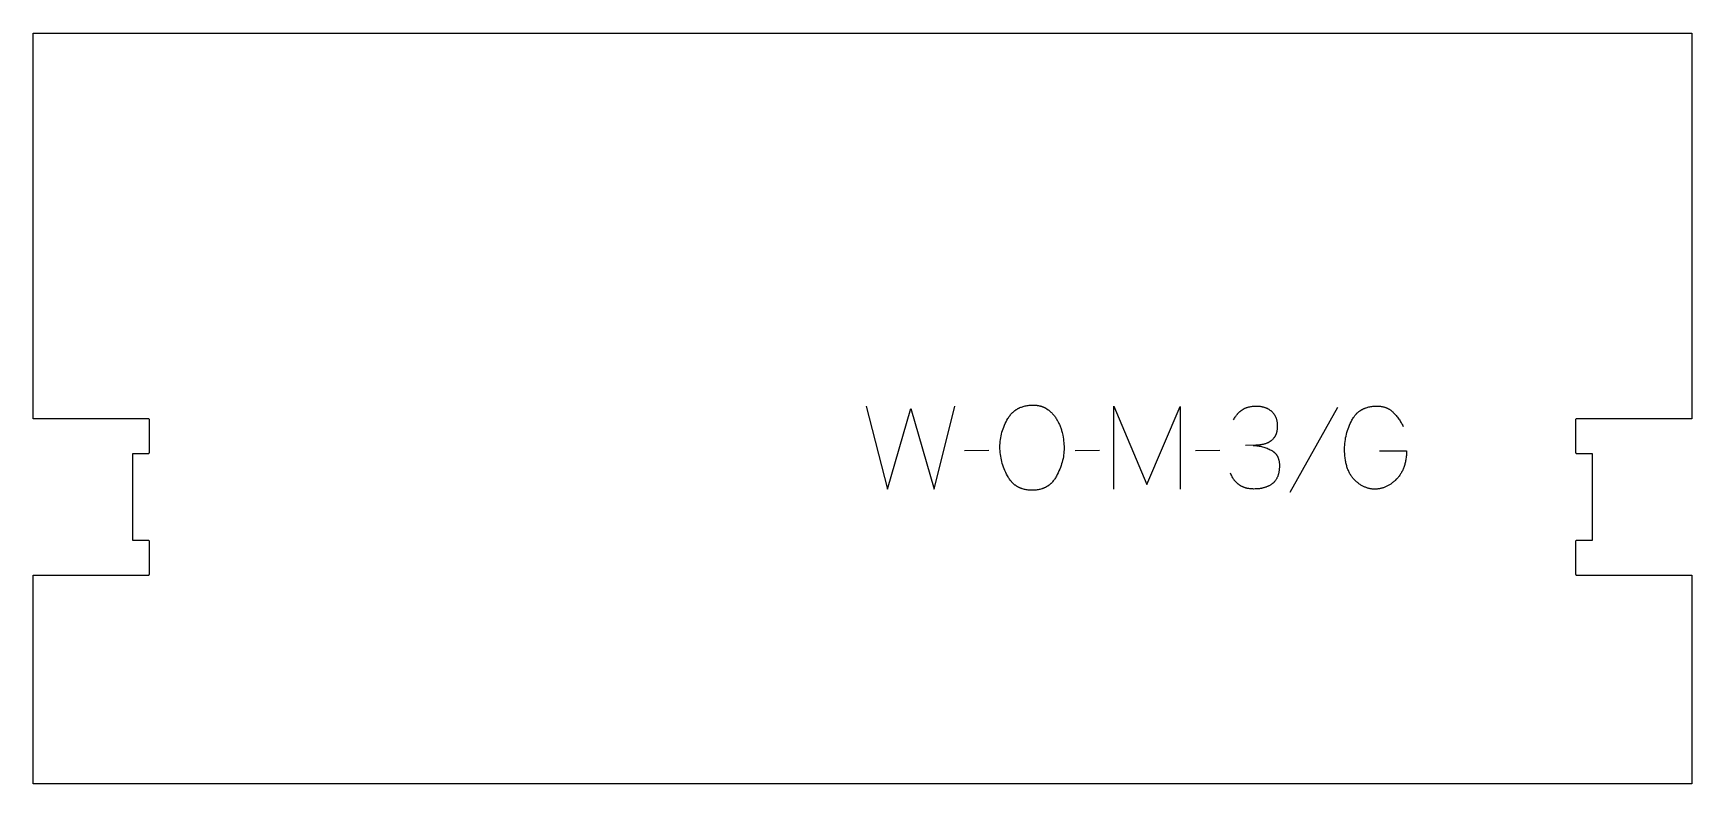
# Model space of a CAD drawing. Extents: x -300 to 300, y -137 to 135.
import ezdxf

# ---------------------------------------------------------------- set-up
doc = ezdxf.new("R2010")
doc.units = 0
doc.layers.add('1_ANYTOOL_1MMDEEP_LABELS_S', color=2, linetype='CONTINUOUS')
doc.layers.add('4_ANYTOOL_CUTTHROUGH_OUTSI', color=5, linetype='CONTINUOUS')

msp = doc.modelspace()

# ---------------------------------------------------------------- linework, layer by layer
at = {"layer": '1_ANYTOOL_1MMDEEP_LABELS_S'}
for p, q in [((171.69, -0.47), (154.5, -31.24)), ((45.64, -16.11), (36.86, -16.2)), ((85.67, -16.11), (76.89, -16.2)), ((129.17, -16.11), (120.39, -16.2))]:
    msp.add_line(p, q, dxfattribs=at)
msp.add_lwpolyline([(61.71, 0.34), (62.09, 0.34), (62.45, 0.32), (62.81, 0.29), (62.98, 0.27), (63.16, 0.25), (63.33, 0.22), (63.5, 0.2), (63.67, 0.17), (63.84, 0.13), (64, 0.1), (64.17, 0.06), (64.33, 0.01), (64.49, -0.03), (64.65, -0.08), (64.8, -0.13), (64.96, -0.19), (65.11, -0.24), (65.26, -0.3), (65.41, -0.37), (65.56, -0.43), (65.71, -0.5), (65.85, -0.57), (66, -0.65), (66.14, -0.73), (66.28, -0.81), (66.41, -0.89), (66.55, -0.98), (66.68, -1.06), (67.07, -1.34), (67.33, -1.53), (67.57, -1.73), (67.82, -1.94), (68.05, -2.15), (68.28, -2.36), (68.5, -2.59), (68.72, -2.82), (68.93, -3.05), (69.14, -3.3), (69.34, -3.55), (69.53, -3.8), (69.72, -4.06), (69.9, -4.33), (70.07, -4.6), (70.41, -5.17), (70.57, -5.46), (70.73, -5.75), (70.88, -6.05), (71.02, -6.35), (71.16, -6.66), (71.3, -6.96), (71.42, -7.28), (71.54, -7.59), (71.66, -7.91), (71.76, -8.23), (71.87, -8.56), (71.96, -8.89), (72.05, -9.22), (72.14, -9.56), (72.36, -10.58), (72.5, -11.26), (72.61, -11.93), (72.7, -12.59), (72.77, -13.24), (72.82, -13.89), (72.85, -14.54), (72.86, -15.17), (72.85, -15.81), (72.81, -16.45), (72.76, -17.08), (72.68, -17.72), (72.59, -18.36), (72.47, -19), (72.32, -19.63), (72.16, -20.27), (71.98, -20.91), (71.77, -21.55), (71.54, -22.18), (71.29, -22.82), (71.02, -23.46), (70.72, -24.1), (70.41, -24.73), (70.07, -25.37), (69.9, -25.69), (69.72, -25.99), (69.53, -26.28), (69.34, -26.57), (69.14, -26.84), (68.93, -27.1), (68.72, -27.36), (68.5, -27.6), (68.39, -27.72), (68.27, -27.84), (68.16, -27.95), (68.04, -28.06), (67.93, -28.17), (67.81, -28.28), (67.68, -28.38), (67.56, -28.48), (67.44, -28.58), (67.31, -28.67), (67.19, -28.77), (67.06, -28.86), (66.93, -28.95), (66.79, -29.03), (66.66, -29.12), (66.52, -29.2), (66.39, -29.27), (66.25, -29.35), (66.11, -29.42), (65.97, -29.5), (65.83, -29.56), (65.68, -29.63), (65.53, -29.69), (65.39, -29.75), (65.24, -29.81), (65.09, -29.87), (64.93, -29.92), (64.78, -29.97), (64.47, -30.07), (64.15, -30.15), (63.82, -30.23), (63.49, -30.29), (63.15, -30.35), (62.81, -30.39), (62.46, -30.43), (62.1, -30.45), (61.74, -30.47), (61.37, -30.47), (60.99, -30.47), (60.61, -30.45), (60.24, -30.43), (59.88, -30.39), (59.53, -30.34), (59.18, -30.29), (58.83, -30.22), (58.5, -30.15), (58.17, -30.06), (57.84, -29.97), (57.69, -29.91), (57.53, -29.86), (57.37, -29.8), (57.22, -29.74), (57.07, -29.68), (56.92, -29.62), (56.77, -29.55), (56.62, -29.48), (56.47, -29.41), (56.33, -29.33), (56.19, -29.25), (56.05, -29.18), (55.91, -29.09), (55.77, -29.01), (55.63, -28.92), (55.5, -28.83), (55.37, -28.74), (55.24, -28.64), (55.11, -28.55), (54.98, -28.45), (54.85, -28.34), (54.73, -28.24), (54.61, -28.13), (54.49, -28.02), (54.37, -27.91), (54.25, -27.79), (54.13, -27.67), (54.02, -27.55), (53.91, -27.43), (53.8, -27.31), (53.58, -27.05), (53.37, -26.78), (53.16, -26.5), (52.97, -26.21), (52.78, -25.91), (52.59, -25.6), (52.41, -25.29), (52.08, -24.64), (51.77, -23.99), (51.48, -23.34), (51.21, -22.69), (50.97, -22.04), (50.74, -21.39), (50.54, -20.74), (50.36, -20.09), (50.2, -19.44), (50.06, -18.79), (49.94, -18.14), (49.84, -17.48), (49.77, -16.83), (49.71, -16.18), (49.68, -15.52), (49.67, -14.87), (49.68, -14.18), (49.72, -13.49), (49.77, -12.81), (49.85, -12.13), (49.95, -11.46), (50.08, -10.8), (50.22, -10.14), (50.39, -9.49), (50.58, -8.85), (50.79, -8.21), (51.03, -7.58), (51.29, -6.95), (51.57, -6.33), (51.87, -5.71), (52.2, -5.1), (52.54, -4.5), (52.73, -4.2), (52.92, -3.91), (53.12, -3.63), (53.32, -3.36), (53.54, -3.1), (53.75, -2.85), (53.98, -2.61), (54.21, -2.38), (54.33, -2.27), (54.45, -2.16), (54.57, -2.05), (54.69, -1.95), (54.82, -1.84), (54.94, -1.74), (55.07, -1.64), (55.2, -1.55), (55.33, -1.46), (55.46, -1.36), (55.6, -1.28), (55.73, -1.19), (55.87, -1.11), (56.01, -1.02), (56.15, -0.94), (56.29, -0.87), (56.44, -0.79), (56.58, -0.72), (56.88, -0.58), (57.18, -0.46), (57.49, -0.34), (57.81, -0.23), (58.13, -0.13), (58.46, -0.04), (58.79, 0.04), (59.14, 0.11), (59.49, 0.17), (59.84, 0.22), (60.2, 0.27), (60.57, 0.3), (60.95, 0.32), (61.33, 0.34)], close=True, dxfattribs=at)
for points in [[(1.29, 0), (9, -30), (17.44, -0.9), (25.93, -30), (33.43, 0)], [(90.81, -30), (90.81, 0), (102.81, -28.37), (114.81, -0.13), (114.81, -30)], [(134.14, -4.93), (134.3, -4.63), (134.47, -4.33), (134.64, -4.05), (134.81, -3.77), (135, -3.51), (135.19, -3.25), (135.38, -3.01), (135.48, -2.89), (135.59, -2.77), (135.69, -2.66), (135.8, -2.55), (135.9, -2.44), (136.01, -2.33), (136.12, -2.22), (136.23, -2.12), (136.34, -2.02), (136.46, -1.93), (136.58, -1.83), (136.69, -1.74), (136.81, -1.65), (136.93, -1.56), (137.06, -1.47), (137.18, -1.39), (137.31, -1.31), (137.43, -1.23), (137.56, -1.16), (137.69, -1.08), (137.82, -1.01), (137.96, -0.94), (138.09, -0.88), (138.23, -0.81), (138.37, -0.75), (138.51, -0.69), (138.65, -0.64), (138.79, -0.58), (138.93, -0.53), (139.08, -0.48), (139.23, -0.43), (139.38, -0.39), (139.68, -0.31), (139.99, -0.24), (140.3, -0.17), (140.63, -0.12), (140.95, -0.08), (141.29, -0.04), (141.63, -0.02), (141.98, 0), (142.33, 0), (142.54, 0), (142.75, -0.01), (142.95, -0.02), (143.15, -0.03), (143.36, -0.05), (143.55, -0.07), (143.75, -0.09), (143.94, -0.12), (144.13, -0.15), (144.32, -0.18), (144.5, -0.22), (144.69, -0.27), (144.87, -0.31), (145.04, -0.36), (145.22, -0.41), (145.39, -0.47), (145.56, -0.53), (145.73, -0.6), (145.9, -0.66), (146.06, -0.74), (146.22, -0.81), (146.38, -0.89), (146.53, -0.97), (146.68, -1.06), (146.83, -1.15), (146.98, -1.24), (147.13, -1.34), (147.27, -1.44), (147.41, -1.55), (147.55, -1.66), (147.68, -1.77), (147.81, -1.89), (147.95, -2.01), (148.07, -2.13), (148.2, -2.25), (148.32, -2.38), (148.43, -2.51), (148.54, -2.65), (148.65, -2.79), (148.75, -2.93), (148.85, -3.07), (148.94, -3.22), (149.03, -3.37), (149.11, -3.52), (149.19, -3.68), (149.27, -3.84), (149.34, -4), (149.41, -4.17), (149.47, -4.34), (149.53, -4.51), (149.59, -4.68), (149.64, -4.86), (149.69, -5.04), (149.73, -5.23), (149.77, -5.42), (149.8, -5.61), (149.83, -5.8), (149.85, -6), (149.87, -6.2), (149.89, -6.4), (149.9, -6.61), (149.91, -6.82), (149.91, -7.03), (149.91, -7.59), (149.9, -7.92), (149.87, -8.24), (149.84, -8.55), (149.8, -8.85), (149.78, -9), (149.75, -9.15), (149.72, -9.29), (149.69, -9.43), (149.66, -9.56), (149.62, -9.7), (149.59, -9.83), (149.55, -9.96), (149.51, -10.08), (149.46, -10.21), (149.42, -10.33), (149.37, -10.45), (149.32, -10.56), (149.26, -10.67), (149.21, -10.78), (149.15, -10.89), (149.09, -11), (149.03, -11.1), (148.96, -11.2), (148.9, -11.3), (148.83, -11.39), (148.76, -11.49), (148.61, -11.66), (148.46, -11.84), (148.3, -12), (148.14, -12.16), (148.06, -12.24), (147.98, -12.31), (147.9, -12.39), (147.81, -12.46), (147.73, -12.53), (147.64, -12.6), (147.55, -12.66), (147.46, -12.73), (147.37, -12.79), (147.28, -12.85), (147.19, -12.91), (147.09, -12.97), (147, -13.03), (146.9, -13.08), (146.81, -13.14), (146.71, -13.19), (146.61, -13.24), (146.51, -13.29), (146.41, -13.33), (146.31, -13.38), (146.2, -13.42), (146.1, -13.46), (145.89, -13.54), (145.67, -13.62), (145.45, -13.68), (145.23, -13.75), (145.01, -13.81), (144.78, -13.86), (144.56, -13.91), (144.33, -13.96), (144.1, -14), (143.86, -14.04), (143.63, -14.08), (143.39, -14.1), (143.15, -14.13), (142.9, -14.15), (142.66, -14.17), (142.41, -14.18), (142.16, -14.19), (138.47, -14.23)], [(186.9, -16.2), (196.67, -16.24), (196.64, -17.07), (196.61, -17.48), (196.58, -17.87), (196.54, -18.27), (196.49, -18.65), (196.43, -19.03), (196.37, -19.41), (196.31, -19.77), (196.23, -20.13), (196.15, -20.49), (196.07, -20.84), (195.97, -21.18), (195.87, -21.52), (195.77, -21.84), (195.65, -22.17), (195.53, -22.48), (195.41, -22.8), (195.27, -23.1), (195.13, -23.4), (194.99, -23.69), (194.84, -23.98), (194.68, -24.25), (194.51, -24.53), (194.34, -24.79), (194.16, -25.05), (193.97, -25.31), (193.78, -25.56), (193.58, -25.8), (193.37, -26.03), (193.16, -26.26), (192.94, -26.49), (192.5, -26.91), (192.28, -27.11), (192.05, -27.31), (191.83, -27.5), (191.6, -27.68), (191.37, -27.86), (191.15, -28.03), (190.92, -28.19), (190.68, -28.34), (190.45, -28.49), (190.22, -28.63), (189.98, -28.77), (189.74, -28.9), (189.51, -29.02), (189.27, -29.13), (189.03, -29.24), (188.79, -29.34), (188.54, -29.44), (188.3, -29.52), (188.05, -29.6), (187.81, -29.68), (187.56, -29.74), (187.31, -29.8), (187.06, -29.86), (186.81, -29.9), (186.55, -29.94), (186.3, -29.98), (186.05, -30), (185.79, -30.02), (185.53, -30.04), (185.27, -30.04), (185.01, -30.04), (184.75, -30.03), (184.5, -30.02), (184.24, -30), (183.99, -29.97), (183.74, -29.93), (183.49, -29.89), (183.24, -29.84), (182.99, -29.78), (182.74, -29.72), (182.5, -29.65), (182.26, -29.57), (182.01, -29.48), (181.77, -29.39), (181.53, -29.29), (181.3, -29.19), (181.06, -29.07), (180.83, -28.95), (180.59, -28.82), (180.36, -28.69), (180.13, -28.55), (179.9, -28.4), (179.67, -28.24), (179.45, -28.08), (179.22, -27.91), (179, -27.74), (178.77, -27.55), (178.55, -27.36), (178.33, -27.16), (178.12, -26.96), (177.9, -26.75), (177.69, -26.53), (177.47, -26.3), (177.27, -26.07), (177.07, -25.83), (176.88, -25.58), (176.7, -25.32), (176.52, -25.06), (176.35, -24.79), (176.19, -24.51), (176.03, -24.22), (175.88, -23.92), (175.73, -23.62), (175.6, -23.31), (175.47, -22.99), (175.34, -22.67), (175.22, -22.34), (175.11, -22), (175.01, -21.65), (174.91, -21.29), (174.82, -20.93), (174.74, -20.56), (174.66, -20.18), (174.59, -19.79), (174.53, -19.4), (174.47, -19), (174.42, -18.59), (174.38, -18.17), (174.31, -17.32), (174.27, -16.43), (174.26, -15.51), (174.27, -14.84), (174.3, -14.16), (174.35, -13.49), (174.42, -12.82), (174.52, -12.15), (174.63, -11.49), (174.77, -10.83), (174.92, -10.18), (175.1, -9.53), (175.3, -8.88), (175.51, -8.23), (175.75, -7.59), (176.01, -6.95), (176.29, -6.32), (176.59, -5.69), (176.91, -5.06), (177.09, -4.75), (177.27, -4.44), (177.45, -4.15), (177.65, -3.87), (177.85, -3.6), (177.95, -3.47), (178.05, -3.34), (178.16, -3.21), (178.27, -3.09), (178.38, -2.96), (178.49, -2.84), (178.61, -2.73), (178.72, -2.61), (178.84, -2.5), (178.96, -2.39), (179.08, -2.28), (179.2, -2.18), (179.33, -2.08), (179.45, -1.98), (179.58, -1.88), (179.71, -1.78), (179.84, -1.69), (179.97, -1.6), (180.11, -1.51), (180.25, -1.43), (180.38, -1.34), (180.52, -1.26), (180.67, -1.19), (180.81, -1.11), (180.96, -1.04), (181.1, -0.97), (181.25, -0.9), (181.4, -0.83), (181.56, -0.77), (181.71, -0.71), (181.87, -0.65), (182.03, -0.6), (182.35, -0.49), (182.68, -0.4), (183.01, -0.32), (183.36, -0.24), (183.71, -0.18), (184.06, -0.12), (184.43, -0.08), (184.8, -0.04), (185.18, -0.02), (185.56, 0), (185.96, 0), (186.18, 0), (186.4, -0.01), (186.62, -0.02), (186.84, -0.04), (187.05, -0.06), (187.26, -0.08), (187.47, -0.11), (187.67, -0.14), (187.87, -0.18), (188.07, -0.22), (188.27, -0.27), (188.46, -0.32), (188.66, -0.37), (188.84, -0.43), (189.03, -0.5), (189.21, -0.57), (189.4, -0.64), (189.57, -0.72), (189.75, -0.8), (189.92, -0.89), (190.09, -0.98), (190.26, -1.07), (190.42, -1.17), (190.59, -1.28), (190.75, -1.39), (190.9, -1.5), (191.06, -1.62), (191.21, -1.74), (191.36, -1.87), (191.5, -2), (191.65, -2.13), (191.79, -2.27), (192.34, -2.85), (192.61, -3.14), (192.87, -3.44), (193.12, -3.75), (193.37, -4.06), (193.61, -4.37), (193.84, -4.69), (194.07, -5.02), (194.29, -5.35), (194.5, -5.68), (194.71, -6.02), (194.91, -6.36), (195.1, -6.71), (195.29, -7.06), (195.47, -7.41)], [(141.26, -14.23), (141.69, -14.26), (142.13, -14.29), (142.56, -14.34), (142.98, -14.4), (143.4, -14.47), (143.81, -14.56), (144.23, -14.65), (144.63, -14.75), (145.03, -14.87), (145.43, -15), (145.83, -15.13), (146.22, -15.28), (146.6, -15.44), (146.98, -15.61), (147.36, -15.79), (147.73, -15.99), (147.91, -16.08), (148.09, -16.19), (148.17, -16.24), (148.26, -16.3), (148.34, -16.35), (148.42, -16.41), (148.5, -16.47), (148.58, -16.53), (148.66, -16.59), (148.73, -16.65), (148.81, -16.72), (148.88, -16.78), (148.95, -16.85), (149.02, -16.91), (149.09, -16.98), (149.16, -17.05), (149.22, -17.12), (149.29, -17.19), (149.35, -17.27), (149.41, -17.34), (149.47, -17.42), (149.53, -17.49), (149.59, -17.57), (149.64, -17.65), (149.7, -17.73), (149.75, -17.81), (149.8, -17.89), (149.85, -17.98), (149.9, -18.06), (149.95, -18.15), (149.99, -18.24), (150.04, -18.33), (150.08, -18.42), (150.12, -18.51), (150.16, -18.6), (150.2, -18.69), (150.27, -18.89), (150.34, -19.08), (150.4, -19.28), (150.45, -19.49), (150.5, -19.7), (150.54, -19.91), (150.58, -20.13), (150.61, -20.36), (150.64, -20.59), (150.66, -20.82), (150.67, -21.06), (150.68, -21.31), (150.69, -21.56), (150.68, -21.84), (150.68, -22.11), (150.66, -22.38), (150.65, -22.64), (150.63, -22.9), (150.6, -23.16), (150.57, -23.4), (150.53, -23.65), (150.49, -23.89), (150.44, -24.12), (150.39, -24.35), (150.34, -24.58), (150.28, -24.8), (150.21, -25.01), (150.14, -25.22), (150.06, -25.43), (149.98, -25.62), (149.9, -25.82), (149.81, -26.01), (149.71, -26.19), (149.62, -26.37), (149.51, -26.55), (149.4, -26.72), (149.29, -26.88), (149.17, -27.05), (149.04, -27.2), (148.92, -27.35), (148.85, -27.42), (148.78, -27.5), (148.71, -27.57), (148.64, -27.64), (148.57, -27.71), (148.5, -27.77), (148.43, -27.84), (148.35, -27.9), (148.2, -28.03), (148.04, -28.15), (147.88, -28.27), (147.72, -28.38), (147.55, -28.49), (147.38, -28.6), (147.2, -28.7), (147.03, -28.8), (146.84, -28.89), (146.66, -28.98), (146.47, -29.07), (146.28, -29.15), (146.08, -29.23), (145.88, -29.3), (145.68, -29.38), (145.47, -29.44), (145.26, -29.51), (145.05, -29.57), (144.83, -29.62), (144.61, -29.67), (144.39, -29.72), (144.16, -29.77), (143.93, -29.81), (143.7, -29.84), (143.46, -29.88), (142.97, -29.93), (142.47, -29.97), (141.96, -29.99), (141.43, -30), (141.05, -29.99), (140.67, -29.98), (140.31, -29.95), (139.95, -29.91), (139.6, -29.86), (139.42, -29.83), (139.25, -29.8), (139.08, -29.76), (138.92, -29.73), (138.75, -29.69), (138.59, -29.64), (138.43, -29.6), (138.27, -29.55), (138.11, -29.5), (137.96, -29.44), (137.8, -29.39), (137.65, -29.33), (137.5, -29.26), (137.35, -29.2), (137.21, -29.13), (137.07, -29.06), (136.92, -28.99), (136.78, -28.91), (136.65, -28.83), (136.51, -28.75), (136.38, -28.66), (136.24, -28.58), (136.11, -28.48), (135.98, -28.39), (135.86, -28.3), (135.73, -28.2), (135.61, -28.09), (135.49, -27.99), (135.37, -27.88), (135.25, -27.77), (135.14, -27.66), (135.03, -27.55), (134.92, -27.43), (134.81, -27.31), (134.7, -27.18), (134.59, -27.06), (134.49, -26.93), (134.39, -26.79), (134.29, -26.66), (134.19, -26.52), (134.1, -26.38), (134, -26.24), (133.91, -26.09), (133.82, -25.94), (133.65, -25.64), (133.48, -25.32), (133.32, -24.99), (133.17, -24.65), (133.03, -24.3)]]:
    msp.add_lwpolyline(points, dxfattribs=at)
at = {"layer": '4_ANYTOOL_CUTTHROUGH_OUTSI'}
msp.add_lwpolyline([(-263.75, -48.63), (-263.75, -17.13), (-258, -17.13, 0.414214), (-257.75, -16.88), (-257.75, -4.88, 0.414214), (-258, -4.63), (-299.75, -4.63), (-299.75, 134.87), (299.75, 134.87), (299.75, -4.63), (258, -4.63, 0.414214), (257.75, -4.88), (257.75, -16.88, 0.414214), (258, -17.13), (263.75, -17.13), (263.75, -48.63), (258, -48.63, 0.414214), (257.75, -48.88), (257.75, -60.88, 0.414214), (258, -61.13), (299.75, -61.13), (299.75, -136.63), (-299.75, -136.63), (-299.75, -61.13), (-258, -61.13, 0.414214), (-257.75, -60.88), (-257.75, -48.88, 0.414214), (-258, -48.63)], format="xyb", close=True, dxfattribs=at)

doc.saveas('drawing.dxf')
